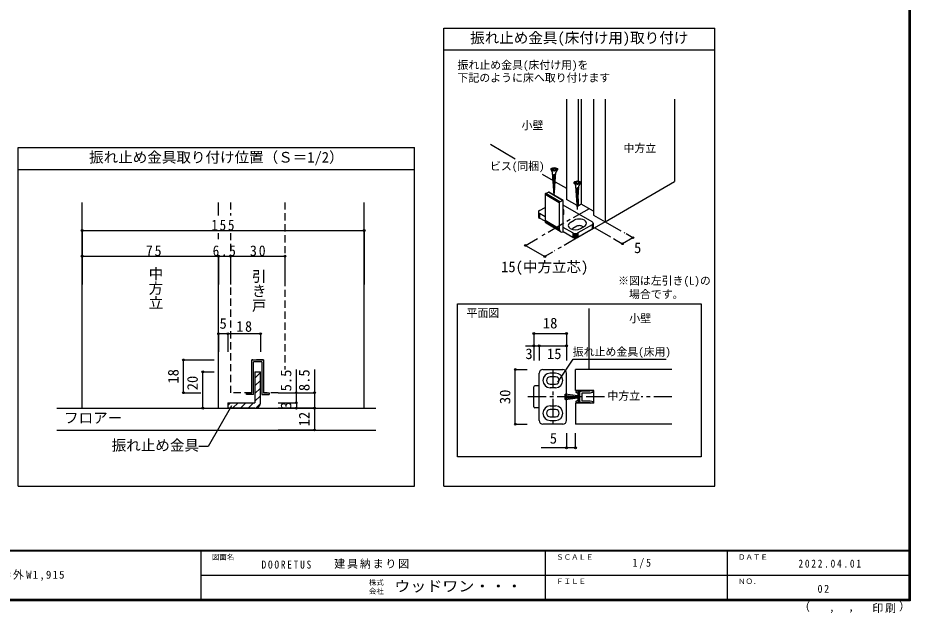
# Model space of a CAD drawing. Units: millimetres at full size, sheet at 1:5, with parts at other scales. Extents: x -973 to 977, y -718 to 696.
# Drawn here: x -250 to 977, y -718 to 100 of the extents above; entities that cross this region are included whole.
import ezdxf
from ezdxf.enums import TextEntityAlignment as Align

# ---------------------------------------------------------------- set-up
doc = ezdxf.new("R2010")
doc.units = ezdxf.units.MM
doc.header["$LTSCALE"] = 5
doc.header["$PDMODE"] = 32
doc.header["$PDSIZE"] = 2.5
doc.linetypes.add('CHAIN1', pattern=[8, 5, -1, 1, -1])
doc.linetypes.add('DASHED2', pattern=[3, 2, -1])
for name, color, linetype in [('0-6_扉', 6, 'Continuous'), ('0-7_金物', 7, 'Continuous'), ('0-A_文字', 3, 'Continuous'), ('0-B_寸法', 7, 'Continuous'), ('1-3_仕上げ', 2, 'Continuous'), ('1-4_枠', 3, 'Continuous'), ('1-6_扉', 7, 'DASHED2'), ('1-7_金物', 7, 'Continuous'), ('1-A_文字', 7, 'Continuous'), ('1-B_寸法', 7, 'Continuous'), ('F-1_枠', 7, 'Continuous')]:
    doc.layers.add(name, color=color, linetype=linetype)
doc.styles.add('@ＭＳ ゴシック', font='')
doc.styles.add('ＭＳ ゴシック', font='')
doc.styles.get('@ＭＳ ゴシック').set_extended_font_data('@MS Gothic')
doc.styles.get('ＭＳ ゴシック').set_extended_font_data('MS Gothic')

msp = doc.modelspace()

# ---------------------------------------------------------------- linework, layer by layer
at = {"layer": '0-6_扉', "color": 2}
for p, q in [((504.24, -11.613), (504.24, -149.351)), ((520.15, -11.613), (520.15, -124.068)), ((524.569, -11.613), (524.569, -155.985)), ((541.363, -11.613), (541.363, -170.784)), ((557.273, -11.613), (557.273, -179.97)), ((652.732, -11.613), (652.732, -124.856)), ((518.738, -157.722), (504.24, -149.351)), ((520.15, -158.537), (519.462, -158.14)), ((520.15, -148.636), (520.15, -158.537)), ((524.569, -155.985), (520.15, -158.537)), ((541.363, -165.681), (524.569, -155.985))]:
    msp.add_line(p, q, dxfattribs=at)
at = {"layer": '0-6_扉', "color": 7}
for p, q in [((399.516, -73.58), (433.809, -93.379)), ((470.848, -114.763), (485.863, -123.432)), ((488.619, -125.023), (504.24, -134.042))]:
    msp.add_line(p, q, dxfattribs=at)
at = {"layer": '0-6_扉', "color": 2}
msp.add_lwpolyline([(541.363, -170.784), (557.273, -179.97), (652.732, -124.856)], dxfattribs=at)
at = {"layer": '0-7_金物'}
for p, q in [((483.309, -109.249), (485.133, -112.409)), ((483.414, -107.477), (486.777, -107.477)), ((483.414, -107.477), (483.414, -108.511)), ((483.414, -108.511), (486.777, -108.511)), ((486.777, -107.477), (486.777, -105.961)), ((486.777, -105.961), (487.811, -105.961)), ((486.777, -110.027), (486.777, -108.511)), ((486.777, -110.027), (487.811, -110.027)), ((487.811, -107.477), (487.811, -105.961)), ((487.811, -107.477), (491.174, -107.477)), ((491.279, -109.249), (489.455, -112.409)), ((491.174, -108.511), (491.174, -107.477)), ((487.207, -143.711), (485.133, -112.409)), ((489.35, -113.983), (485.386, -116.228)), ((489.243, -115.611), (485.486, -117.738)), ((489.135, -117.24), (485.586, -119.249)), ((489.027, -118.868), (485.686, -120.759)), ((488.919, -120.496), (485.786, -122.27)), ((488.811, -122.124), (485.886, -123.78)), ((487.374, -143.811), (489.455, -112.409)), ((488.703, -123.752), (485.986, -125.29)), ((488.595, -125.38), (486.086, -126.801)), ((488.488, -127.008), (486.186, -128.311)), ((488.38, -128.637), (486.286, -129.822)), ((488.272, -130.265), (486.386, -131.332)), ((488.164, -131.893), (486.487, -132.842)), ((488.056, -133.521), (486.587, -134.353)), ((515.128, -127.62), (516.953, -130.78)), ((515.234, -125.848), (518.597, -125.848)), ((515.234, -125.848), (515.234, -126.882)), ((515.234, -126.882), (518.597, -126.882)), ((519.114, -163.399), (516.953, -130.78)), ((521.17, -132.355), (517.206, -134.599)), ((521.062, -133.983), (517.306, -136.109)), ((518.597, -125.848), (518.597, -124.332)), ((518.597, -124.332), (519.631, -124.332)), ((518.597, -128.398), (518.597, -126.882)), ((518.597, -128.398), (519.631, -128.398)), ((519.114, -163.399), (521.275, -130.78)), ((519.631, -125.848), (519.631, -124.332)), ((519.631, -125.848), (522.994, -125.848)), ((523.099, -127.62), (521.275, -130.78)), ((522.994, -126.882), (522.994, -125.848)), ((493.923, -154.028), (474.639, -142.537)), ((474.639, -142.537), (474.639, -178.261)), ((493.955, -153.734), (474.672, -142.243)), ((494.051, -153.433), (474.767, -141.942)), ((494.203, -153.145), (474.92, -141.654)), ((494.402, -152.89), (475.118, -141.399)), ((494.633, -152.685), (475.349, -141.194)), ((475.597, -141.053), (479.427, -139.446)), ((494.88, -152.544), (475.597, -141.053)), ((498.711, -150.937), (479.427, -139.446)), ((498.958, -150.87), (479.675, -139.379)), ((499.189, -150.881), (479.906, -139.39)), ((499.388, -150.97), (480.104, -139.479)), ((487.948, -135.149), (486.687, -135.863)), ((487.84, -136.777), (486.787, -137.374)), ((487.733, -138.405), (486.887, -138.884)), ((487.625, -140.033), (486.987, -140.395)), ((487.517, -141.662), (487.087, -141.905)), ((520.955, -135.611), (517.406, -137.62)), ((520.847, -137.239), (517.506, -139.13)), ((520.739, -138.867), (517.606, -140.641)), ((520.631, -140.495), (517.706, -142.151)), ((520.523, -142.123), (517.806, -143.662)), ((520.415, -143.751), (517.906, -145.172)), ((520.307, -145.38), (518.006, -146.682)), ((520.199, -147.008), (518.106, -148.193)), ((493.923, -154.028), (493.923, -189.752)), ((494.88, -152.544), (498.711, -150.937)), ((499.668, -193.836), (499.668, -151.618)), ((539.443, -180.058), (499.668, -157.094)), ((520.092, -148.636), (518.206, -149.703)), ((519.984, -150.264), (518.306, -151.214)), ((519.876, -151.892), (518.406, -152.724)), ((519.768, -153.52), (518.506, -154.234)), ((519.66, -155.148), (518.607, -155.745)), ((519.552, -156.777), (518.707, -157.255)), ((519.444, -158.405), (518.807, -158.766)), ((465.5, -166.79), (465.5, -172.914)), ((465.67, -167.537), (465.67, -173.661)), ((466.17, -168.233), (466.17, -174.357)), ((466.964, -164.749), (474.639, -160.318)), ((474.639, -173.262), (466.964, -168.831)), ((466.964, -168.831), (466.964, -174.955)), ((499.945, -163.728), (499.945, -169.852)), ((519.337, -160.033), (518.907, -160.276)), ((474.743, -179.446), (466.964, -174.955)), ((493.923, -189.752), (474.639, -178.261)), ((494.119, -191.35), (474.835, -179.86)), ((494.693, -192.676), (475.409, -181.186)), ((495.606, -193.638), (476.322, -182.148)), ((509.391, -181.079), (514.694, -178.017)), ((540.238, -183.543), (540.238, -189.666)), ((540.737, -182.846), (540.737, -188.97)), ((540.907, -182.099), (540.907, -188.223)), ((512.926, -195.367), (499.668, -187.713)), ((512.926, -201.491), (499.668, -193.836)), ((518.23, -186.182), (512.926, -189.243)), ((512.926, -195.367), (512.926, -201.491)), ((513.962, -195.826), (513.962, -201.95)), ((515.168, -196.114), (515.168, -202.238)), ((516.462, -196.213), (516.462, -202.336)), ((517.756, -196.114), (517.756, -202.238)), ((518.962, -195.826), (518.962, -201.95)), ((539.443, -184.14), (519.997, -195.367)), ((539.443, -190.264), (519.997, -201.491)), ((519.997, -195.367), (519.997, -201.491)), ((523.533, -189.243), (528.836, -186.182)), ((539.443, -184.14), (539.443, -190.264)), ((354.273, -292.721), (689.132, -292.721)), ((354.273, -502.839), (354.273, -292.721)), ((689.132, -292.721), (689.132, -502.839)), ((689.132, -502.839), (354.273, -502.839))]:
    msp.add_line(p, q, dxfattribs=at)
for points in [[(487.811, -110.027), (487.811, -108.511), (491.174, -108.511)], [(519.631, -128.398), (519.631, -126.882), (522.994, -126.882)]]:
    msp.add_lwpolyline(points, dxfattribs=at)
for centre in [(487.294, -107.994), (519.114, -126.365)]:
    msp.add_ellipse(centre, major_axis=(4.71, 0), ratio=0.5, dxfattribs=at)
for centre, major_axis, ratio, start_param, end_param in [((475.597, -142.136), (0.64, 1.074), 0.663414, 0.73181839, 2.30261472), ((479.427, -140.529), (0.64, 1.074), 0.663414, 6.22960554, 7.0150037), ((494.88, -153.626), (0.64, 1.074), 0.663414, 0.73181839, 2.30261472), ((498.711, -152.019), (0.64, 1.074), 0.663414, 5.44420737, 7.0150037), ((470.5, -166.79), (-5, 0), 0.57735, 5.49778714, 7.06858347), ((489.945, -163.728), (10, 0), 0.57735, 6.04714601, 6.5192246), ((489.945, -169.852), (10, 0), 0.57735, 6.04714601, 6.5192246), ((470.5, -172.914), (-5, 0), 0.57735, 6.28318531, 7.06858347), ((480.385, -175.85), (3.839, 6.443), 0.663414, 2.30261472, 3.08801288), ((516.462, -185.161), (10, 0), 0.57735, 2.35619449, 5.49778714), ((521.765, -182.099), (10, 0), 0.57735, 5.49778714, 8.6393798), ((535.907, -182.099), (-5, 0), 0.57735, 2.35619449, 3.92699082), ((499.668, -187.341), (3.839, 6.443), 0.663414, 2.30261472, 3.87341104), ((516.462, -191.285), (5, 0), 0.57735, 2.35619449, 2.78022553), ((516.462, -193.326), (-5, 0), 0.57735, 0.78539816, 2.35619449), ((521.765, -188.223), (5, 0), 0.57735, 0.26179939, 2.35619449), ((535.907, -188.223), (-5, 0), 0.57735, 2.35619449, 3.14159265), ((516.462, -199.45), (-5, 0), 0.57735, 0.78539816, 2.35619449)]:
    msp.add_ellipse(centre, major_axis=major_axis, ratio=ratio, start_param=start_param, end_param=end_param, dxfattribs=at)
at = {"layer": '0-A_文字'}
for p, q in [((335.409, -543.141), (335.409, 85.992)), ((335.409, 85.992), (708.121, 85.992)), ((708.121, -543.141), (708.121, 85.992)), ((335.409, 55.992), (708.121, 55.992)), ((-249.591, -543.141), (-249.591, -78.141)), ((-249.591, -78.141), (295.409, -78.141)), ((295.409, -543.141), (295.409, -78.141)), ((-249.591, -108.141), (295.409, -108.141)), ((-249.591, -543.141), (295.409, -543.141)), ((335.409, -543.141), (708.121, -543.141))]:
    msp.add_line(p, q, dxfattribs=at)
at = {"layer": '0-A_文字', "color": 4}
for p, q in [((492.13, -400.383), (513.354, -369.015)), ((513.354, -369.015), (641.342, -369.015))]:
    msp.add_line(p, q, dxfattribs=at)
at = {"layer": '0-B_寸法', "color": 4, "linetype": 'CHAIN1'}
for p, q in [((535.176, -162.109), (466.605, -201.699)), ((557.273, -179.97), (487.808, -220.075)), ((557.273, -179.97), (584.379, -195.62)), ((542.978, -188.223), (572.375, -205.195))]:
    msp.add_line(p, q, dxfattribs=at)
at = {"layer": '0-B_寸法', "color": 4}
for p, q in [((447.821, -212.544), (464.464, -202.934)), ((572.375, -205.195), (581.016, -210.184)), ((595.31, -201.931), (581.016, -210.184)), ((595.31, -201.931), (586.339, -196.751)), ((447.821, -212.544), (474.337, -227.853)), ((484.795, -221.815), (474.337, -227.853))]:
    msp.add_line(p, q, dxfattribs=at)
at = {"layer": '0-B_寸法'}
for p in [(595.31, -201.931), (447.821, -212.544), (581.016, -210.184), (474.337, -227.853)]:
    msp.add_point(p, dxfattribs=at)
at = {"layer": '1-3_仕上げ'}
for p, q in [((535.473, -383.121), (535.473, -299.171)), ((-196.336, -436.182), (242.154, -436.182)), ((-196.336, -466.182), (242.154, -466.182))]:
    msp.add_line(p, q, dxfattribs=at)
at = {"layer": '1-4_枠'}
for p, q in [((-161.579, -436.182), (-161.579, -153.407)), ((25.921, -171.301), (25.921, -153.407)), ((225.921, -436.182), (225.921, -153.407)), ((25.921, -203.963), (25.921, -195.547)), ((25.921, -436.182), (25.921, -225.998)), ((649.223, -383.121), (516.723, -383.121)), ((649.223, -458.121), (516.723, -458.121))]:
    msp.add_line(p, q, dxfattribs=at)
at = {"layer": '1-4_枠', "color": 4, "linetype": 'CHAIN1'}
for p, q in [((485.473, -383.121), (485.473, -458.121)), ((556.258, -420.621), (450.019, -420.621)), ((649.223, -420.621), (606.813, -420.621))]:
    msp.add_line(p, q, dxfattribs=at)
at = {"layer": '1-4_枠'}
for points in [[(541.723, -429.371), (541.723, -411.871), (516.723, -411.871), (516.723, -383.121)], [(541.723, -429.371), (516.723, -429.371), (516.723, -458.121)]]:
    msp.add_lwpolyline(points, dxfattribs=at)
at = {"layer": '1-6_扉'}
for p, q in [((42.171, -153.407), (42.171, -171.301)), ((117.171, -153.407), (117.171, -383.089)), ((42.171, -195.547), (42.171, -414.932)), ((71.545, -414.932), (71.545, -369.932)), ((87.796, -369.932), (71.545, -369.932)), ((87.796, -369.932), (87.796, -414.932)), ((71.545, -414.932), (42.171, -414.932)), ((107.796, -414.932), (87.796, -414.932))]:
    msp.add_line(p, q, dxfattribs=at)
at = {"layer": '1-7_金物'}
for p, q in [((71.546, -414.932), (71.546, -369.932)), ((71.546, -369.932), (87.796, -369.932)), ((74.046, -417.432), (74.046, -372.432)), ((85.296, -372.432), (74.046, -372.432)), ((85.296, -372.432), (85.296, -417.432)), ((87.796, -369.932), (87.796, -414.932)), ((466.723, -453.121), (466.723, -388.121)), ((471.723, -383.121), (499.223, -383.121)), ((489.223, -388.121), (481.723, -388.121)), ((504.223, -453.121), (504.223, -388.121)), ((489.223, -393.121), (481.723, -393.121)), ((481.723, -403.121), (489.223, -403.121)), ((64.046, -414.932), (71.546, -414.932)), ((64.046, -417.432), (64.046, -414.932)), ((87.796, -414.932), (95.296, -414.932)), ((95.296, -414.932), (95.296, -417.432)), ((459.223, -434.371), (459.223, -406.871)), ((465.473, -405.621), (460.473, -405.621)), ((489.223, -408.121), (481.723, -408.121)), ((502.473, -424.371), (502.473, -416.871)), ((519.973, -419.371), (502.473, -416.871)), ((518.223, -412.371), (522.473, -412.371)), ((519.973, -414.871), (519.973, -426.371)), ((74.046, -417.432), (64.046, -417.432)), ((85.296, -417.432), (95.296, -417.432)), ((502.473, -418.746), (519.973, -419.996)), ((502.473, -420.621), (519.973, -420.621)), ((502.473, -422.496), (519.973, -421.246)), ((502.473, -424.371), (519.973, -421.871)), ((522.473, -428.871), (518.223, -428.871)), ((521.723, -426.121), (519.973, -426.121)), ((465.473, -435.621), (460.473, -435.621)), ((481.723, -433.121), (489.223, -433.121)), ((489.223, -438.121), (481.723, -438.121)), ((481.723, -448.121), (489.223, -448.121)), ((481.723, -453.121), (489.223, -453.121)), ((499.223, -458.121), (471.723, -458.121))]:
    msp.add_line(p, q, dxfattribs=at)
at = {"layer": '1-7_金物', "color": 3}
for p, q in [((75.921, -386.182), (83.421, -386.182)), ((75.921, -386.182), (75.921, -428.682)), ((83.421, -428.682), (83.421, -386.182)), ((38.421, -428.682), (38.421, -436.182)), ((38.421, -428.682), (75.921, -428.682)), ((75.921, -436.182), (38.421, -436.182))]:
    msp.add_line(p, q, dxfattribs=at)
at = {"layer": '1-7_金物', "color": 4}
for p, q in [((75.921, -394.888), (83.421, -387.388)), ((75.921, -405.495), (83.421, -397.995)), ((75.921, -416.101), (83.421, -408.601)), ((38.421, -432.388), (42.127, -428.682)), ((45.234, -436.182), (52.733, -428.682)), ((55.84, -436.182), (63.34, -428.682)), ((66.447, -436.182), (73.947, -428.682)), ((75.921, -426.708), (83.421, -419.208)), ((77.155, -436.08), (83.321, -429.915))]:
    msp.add_line(p, q, dxfattribs=at)
at = {"layer": '1-7_金物'}
for points in [[(519.973, -416.121), (517.473, -414.871), (517.473, -413.121)], [(522.473, -419.371), (522.473, -414.871), (519.973, -414.871)], [(521.723, -426.121), (521.723, -415.121), (519.973, -415.121)], [(524.973, -412.371), (536.723, -412.371), (536.723, -411.621), (541.18, -412.9)], [(541.142, -414.351), (536.723, -415.371), (525.473, -415.371), (525.473, -420.621)], [(517.473, -428.121), (517.473, -426.371), (519.973, -425.121)], [(519.973, -426.371), (522.473, -426.371), (522.473, -421.871)], [(541.18, -428.342), (536.723, -429.621), (536.723, -428.871), (524.973, -428.871)], [(525.473, -420.621), (525.473, -425.871), (536.723, -425.871), (541.142, -426.89)]]:
    msp.add_lwpolyline(points, dxfattribs=at)
for centre, radius, start, end in [((471.723, -388.121), 5, 90, 180), ((481.723, -398.121), 10, 90, 270), ((489.223, -398.121), 10, 270, 90), ((499.223, -388.121), 5, 0, 90), ((481.723, -398.121), 5, 90, 270), ((489.223, -398.121), 5, 270, 90), ((460.473, -406.871), 1.25, 90, 180), ((465.473, -406.871), 1.25, 0, 90), ((518.223, -413.121), 0.75, 90, 180), ((523.723, -411.704), 1.417, 208.07249, 270), ((523.723, -411.704), 1.417, 270, 331.92751), ((540.973, -413.621), 0.75, 282.9887, 73.98684), ((518.223, -428.121), 0.75, 180, 270), ((523.14, -420.621), 1.417, 118.07249, 180), ((523.14, -420.621), 1.417, 180, 241.92751), ((523.723, -429.537), 1.417, 90, 151.92751), ((523.723, -429.537), 1.417, 28.07249, 90), ((540.973, -427.621), 0.75, 286.01316, 77.0113), ((460.473, -434.371), 1.25, 180, 270), ((465.473, -434.371), 1.25, 270, 0), ((481.723, -443.121), 10, 90, 270), ((481.723, -443.121), 5, 90, 270), ((489.223, -443.121), 10, 270, 90), ((489.223, -443.121), 5, 270, 90), ((471.723, -453.121), 5, 180, 270), ((499.223, -453.121), 5, 270, 0)]:
    msp.add_arc(centre, radius, start, end, dxfattribs=at)
at = {"layer": '1-7_金物', "color": 3}
msp.add_arc((75.921, -428.682), 7.5, 270, 0, dxfattribs=at)
at = {"layer": '1-A_文字'}
for p, q in [((43.72, -432.971), (11.429, -488.902)), ((11.429, -488.902), (-1.071, -488.902))]:
    msp.add_line(p, q, dxfattribs=at)
at = {"layer": '1-B_寸法', "color": 4}
for p, q in [((-161.579, -192.051), (-161.579, -266.293)), ((-161.579, -192.051), (225.921, -192.051)), ((225.921, -192.051), (225.921, -266.293)), ((-161.579, -227.392), (25.921, -227.392)), ((25.921, -227.392), (42.171, -227.392)), ((25.921, -227.392), (25.921, -266.293)), ((42.171, -227.392), (117.171, -227.392)), ((42.171, -227.392), (42.171, -266.293)), ((117.171, -227.392), (117.171, -266.293)), ((38.421, -333.907), (25.921, -333.907)), ((25.921, -333.907), (25.921, -358.907)), ((83.421, -333.907), (38.421, -333.907)), ((38.421, -333.907), (38.421, -358.907)), ((83.421, -333.907), (83.421, -358.907)), ((459.223, -333.513), (504.223, -333.513)), ((459.223, -333.513), (459.223, -350.621)), ((504.223, -333.513), (504.223, -350.621)), ((447.658, -350.621), (466.723, -350.621)), ((459.223, -350.621), (459.223, -370.621)), ((466.723, -350.621), (466.723, -370.621)), ((466.723, -350.621), (504.223, -350.621)), ((504.223, -350.621), (504.223, -370.621)), ((-22.275, -369.932), (19.671, -369.932)), ((-22.275, -414.932), (-22.275, -369.932)), ((4.141, -436.182), (4.141, -386.182)), ((4.141, -386.182), (19.671, -386.182)), ((132.796, -428.682), (132.796, -383.089)), ((157.796, -383.089), (157.796, -436.182)), ((433.84, -383.121), (450.019, -383.121)), ((433.84, -458.121), (433.84, -383.121)), ((-22.275, -414.932), (1.505, -414.932)), ((107.796, -414.932), (157.796, -414.932)), ((4.141, -436.182), (19.671, -436.182)), ((157.796, -436.182), (107.796, -436.182)), ((433.84, -458.121), (450.019, -458.121)), ((504.223, -470.621), (504.223, -490.637)), ((516.723, -490.637), (516.723, -470.621)), ((516.723, -490.637), (469.345, -490.637))]:
    msp.add_line(p, q, dxfattribs=at)
for points in [[(107.796, -428.682), (132.796, -428.682), (132.796, -436.182)], [(157.796, -436.182), (157.796, -466.182), (107.796, -466.182)]]:
    msp.add_lwpolyline(points, dxfattribs=at)
at = {"layer": '1-B_寸法'}
for p in [(-161.579, -192.051), (225.921, -192.051), (-161.579, -227.392), (25.921, -227.392), (42.171, -227.392), (117.171, -227.392), (25.921, -333.907), (38.421, -333.907), (83.421, -333.907), (459.223, -333.513), (504.223, -333.513), (459.223, -350.621), (466.723, -350.621), (504.223, -350.621), (-22.275, -369.932), (4.141, -386.182), (433.84, -383.121), (-22.275, -414.932), (132.796, -414.932), (157.796, -414.932), (132.796, -428.682), (4.141, -436.182), (132.796, -436.182), (157.796, -436.182), (157.796, -466.182), (433.84, -458.121), (504.223, -490.637), (516.723, -490.637)]:
    msp.add_point(p, dxfattribs=at)
at = {"layer": 'F-1_枠', "color": 6}
for p, q in [((974.986, 695.833), (974.986, -700.833)), ((975.82, 695.833), (975.82, -700.833)), ((976.653, 695.833), (976.653, -700.833)), ((976.653, -631.667), (-973.347, -631.667)), ((976.653, -632.5), (-973.347, -632.5)), ((1.653, -632.5), (1.653, -699.167)), ((474.986, -632.5), (474.986, -699.167)), ((724.986, -632.5), (724.986, -699.167)), ((1.653, -665.833), (974.986, -665.834)), ((976.653, -699.167), (-973.347, -699.167)), ((976.653, -700), (-973.347, -700)), ((976.653, -700.833), (-973.347, -700.833))]:
    msp.add_line(p, q, dxfattribs=at)

# ---------------------------------------------------------------- texts
at = {"layer": '0-A_文字', "color": 7, "style": 'ＭＳ ゴシック'}
for s, height, p in [('振れ止め金具(床付け用)取り付け', 14.66, (371.765, 60.992)), ('振れ止め金具(床付け用)を', 11, (354.318, 26.533)), ('下記のように床へ取り付けます', 11, (354.318, 8.997)), ('小壁', 11, (442.427, -56.384)), ('中方立', 11, (582.503, -87.832)), ('振れ止め金具取り付け位置（Ｓ＝1/2）', 14.66, (-152.091, -103.141)), ('平面図', 11, (366.715, -314.197)), ('小壁', 11, (590.473, -321.629)), ('中方立', 11, (560.473, -428.121))]:
    msp.add_text(s, height=height, dxfattribs=at).set_placement(p, align=Align.BOTTOM_LEFT)
at = {"layer": '0-B_寸法', "style": 'ＭＳ ゴシック'}
for s, height, p in [('ビス(同梱)', 11, (399.041, -112.509)), ('5', 14.66, (597.081, -227.5)), ('15(中方立芯)', 14.66, (414.337, -253.713)), ('※図は左引き(L)の', 11, (575.071, -269.859)), ('\u3000場合です。', 11, (575.071, -288.44))]:
    msp.add_text(s, height=height, dxfattribs=at).set_placement(p, align=Align.BOTTOM_LEFT)
at = {"layer": '1-A_文字', "style": '@ＭＳ ゴシック'}
for s, p in [('中方立', (-72.204, -241.243)), ('引き戸', (69.672, -244.892))]:
    msp.add_text(s, height=14.66, rotation=270, dxfattribs=at).set_placement(p, align=Align.BOTTOM_LEFT)
at = {"layer": '1-A_文字', "style": 'ＭＳ ゴシック'}
for s, height, p in [('振れ止め金具(床用)', 11, (512.759, -367.516)), ('フロアー', 14.66, (-186.581, -461.182)), ('振れ止め金具', 14.66, (-121.071, -498.902))]:
    msp.add_text(s, height=height, dxfattribs=at).set_placement(p, align=Align.BOTTOM_LEFT)
at = {"layer": '1-B_寸法', "style": 'ＭＳ ゴシック'}
for s, p in [('5', (27.171, -331.407)), ('18', (471.723, -331.013)), ('3', (447.658, -373.121)), ('15', (477.348, -373.121)), ('5', (481.255, -489.248))]:
    msp.add_text(s, height=14.66, dxfattribs=at).set_placement(p, align=Align.BOTTOM_LEFT)
for s, p in [('18', (-24.775, -402.432)), ('5.5', (130.296, -413.089)), ('8.5', (155.296, -412.73)), ('20', (1.641, -411.582)), ('30', (431.34, -430.621)), ('3', (130.296, -437.432)), ('12', (155.296, -461.182))]:
    msp.add_text(s, height=14.66, rotation=90, dxfattribs=at).set_placement(p, align=Align.BOTTOM_LEFT)
at = {"layer": '1-B_寸法', "char_height": 14.66, "attachment_point": 7, "style": 'ＭＳ ゴシック'}
for s, insert in [('\\T1.27;\\W0.9;155', (15.921, -192.051)), ('\\T1.27;\\W0.95;75', (-74.079, -227.392)), ('\\T1.27;\\W0.9;6.5', (17.796, -227.392)), ('\\T1.27;\\W0.95;30', (69.046, -227.392)), ('\\T1.27;\\W0.95;18', (50.296, -331.407))]:
    msp.add_mtext(s, dxfattribs=dict(at, insert=insert))
at = {"layer": 'F-1_枠', "style": 'ＭＳ ゴシック'}
for s, height, p in [('図面名', 7.331, (16.653, -646.667)), ('ＳＣＡＬＥ', 7.331, (489.986, -646.667)), ('ＤＡＴＥ', 7.331, (739.986, -646.667)), ('株式', 7.331, (232.486, -681.5)), ('ＦＩＬＥ', 7.331, (489.986, -680)), ('ＮＯ．', 7.331, (739.986, -680.001)), ('会社', 7.331, (232.486, -693.5)), ('（', 11, (823.992, -718.052)), ('）', 11, (961.387, -717.355)), (',', 11, (865.199, -718.052)), (',', 11, (891.686, -717.588))]:
    msp.add_text(s, height=height, dxfattribs=at).set_placement(p, align=Align.BOTTOM_LEFT)
at = {"layer": 'F-1_枠', "style": 'ＭＳ ゴシック', "width": 1.1}
msp.add_text('ウッドワン・・・', height=14.66, dxfattribs=at).set_placement((267.486, -692.5), align=Align.BOTTOM_LEFT)
at = {"layer": 'F-1_枠', "char_height": 11, "attachment_point": 7, "style": 'ＭＳ ゴシック'}
for s, insert in [('\\T1.39;\\W0.85;DOORETUS', (84.986, -656.798)), ('\\T1.17;建具納まり図', (185.035, -656.798)), ('\\T1.38;\\W0.9;1/5', (594.986, -656.667)), ('\\T1.39;\\W0.85;2022.04.01', (823.111, -655.417)), ('\\T1.21;ドレタス\u3000幅広片引き戸\u3000上吊りタイプ\u3000固定枠113巾\u3000枠外H2,035\u3000枠外W1,915', (-846.68, -673.333)), ('\\T1.36;\\W0.9;02', (849.361, -690.001)), ('\\T1.17;印刷', (924.678, -717.82))]:
    msp.add_mtext(s, dxfattribs=dict(at, insert=insert))

doc.saveas('drawing.dxf')
